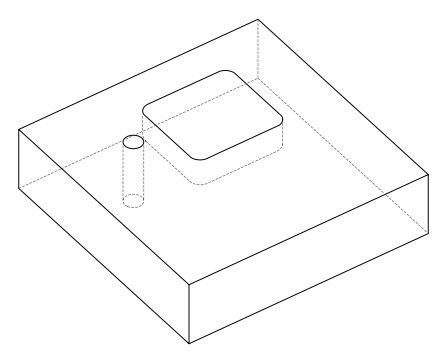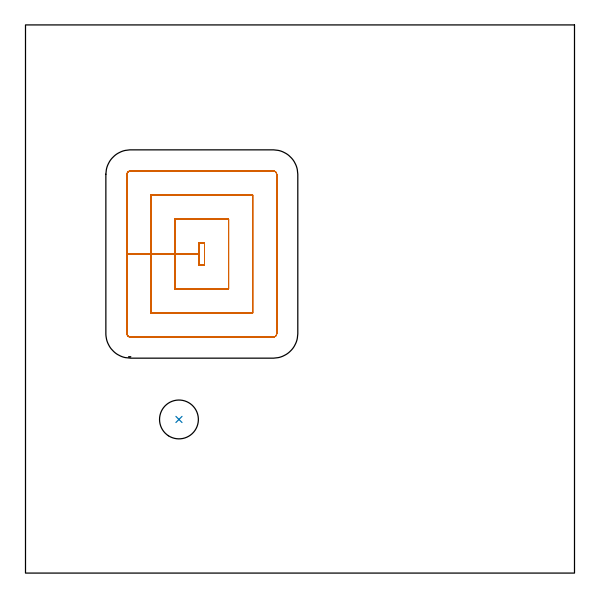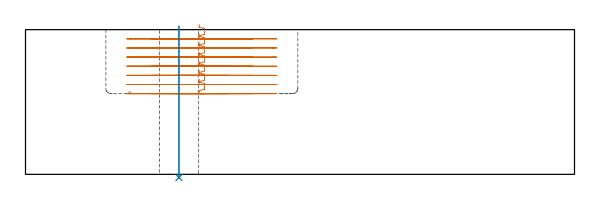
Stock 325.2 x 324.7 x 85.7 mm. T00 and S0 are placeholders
(PLAN: 2 operations, 1 tool changes, 13.2 min)
(1 MILL_RECTANGULAR_POCKET | POCKET_RECTANGULAR_STRAIGHT | NXT0201_007 | Follow Part, ap 6.25, ae 75% | 12.88 min | 523823 mm3)
(2 INDEXABLE_INSERT_DRILL_THROUGH_HOLE_FROM_SOLID | STEP1HOLE | NXT0302_017 | 0.36 min | 35602 mm3)
(TOOL NXT0201_007 | ENDMILL 25mm [R216.25-25050GCK54P 1620] | D25 R3 FL54 Z5)
(TOOL NXT0302_017 | Index. Insert Drill 23mm [880-D2300L25-05] | D23 PA176 FL115 Z2)
(OP 1 MILL_RECTANGULAR_POCKET)
G17 G21 G94 G90
T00 M6
G54
G17 G0 G90 X102.85 Y188.202 S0 M3
G43 Z95.7 H1
Z88.7
G94 G1 Y182.55 Z87.185 F250.
X106.05 Z86.328
Y195.45 Z82.871
X102.85 Z82.014
Y189. Z80.286
Y182.55 F500.
X106.05
Y195.45
X102.85
Y189.
X88.6
Y168.3
X120.3
Y209.7
X88.6
Y189.
X74.35
Y154.05
X134.55
Y223.95
X74.35
Y189.
X60.1
Y141.9
G3 X62.2 Y139.8 R2.1
G1 X146.7
G3 X148.8 Y141.9 R2.1
G1 Y236.1
G3 X146.7 Y238.2 R2.1
G1 X62.2
G3 X60.1 Y236.1 R2.1
G1 Y189.
Y188.
G0 X102.85 Y188.202 Z83.286
G1 Y182.55 Z81.771 F250.
X106.05 Z80.914
Y195.45 Z77.457
X102.85 Z76.6
Y189. Z74.871
Y182.55 F500.
X106.05
Y195.45
X102.85
Y189.
X88.6
Y168.3
X120.3
Y209.7
X88.6
Y189.
X74.35
Y154.05
X134.55
Y223.95
X74.35
Y189.
X60.1
Y141.9
G3 X62.2 Y139.8 R2.1
G1 X146.7
G3 X148.8 Y141.9 R2.1
G1 Y236.1
G3 X146.7 Y238.2 R2.1
G1 X62.2
G3 X60.1 Y236.1 R2.1
G1 Y189.
Y188.
G0 X102.85 Y188.202 Z77.871
G1 Y182.55 Z76.357 F250.
X106.05 Z75.499
Y195.45 Z72.043
X102.85 Z71.185
Y189. Z69.457
Y182.55 F500.
X106.05
Y195.45
X102.85
Y189.
X88.6
Y168.3
X120.3
Y209.7
X88.6
Y189.
X74.35
Y154.05
X134.55
Y223.95
X74.35
Y189.
X60.1
Y141.9
G3 X62.2 Y139.8 R2.1
G1 X146.7
G3 X148.8 Y141.9 R2.1
G1 Y236.1
G3 X146.7 Y238.2 R2.1
G1 X62.2
G3 X60.1 Y236.1 R2.1
G1 Y189.
Y188.
G0 X102.85 Y188.202 Z72.457
G1 Y182.55 Z70.943 F250.
X106.05 Z70.085
Y195.45 Z66.629
X102.85 Z65.771
Y189. Z64.043
Y182.55 F500.
X106.05
Y195.45
X102.85
Y189.
X88.6
Y168.3
X120.3
Y209.7
X88.6
Y189.
X74.35
Y154.05
X134.55
Y223.95
X74.35
Y189.
X60.1
Y141.9
G3 X62.2 Y139.8 R2.1
G1 X146.7
G3 X148.8 Y141.9 R2.1
G1 Y236.1
G3 X146.7 Y238.2 R2.1
G1 X62.2
G3 X60.1 Y236.1 R2.1
G1 Y189.
Y188.
G0 X102.85 Y188.202 Z67.043
G1 Y182.55 Z65.528 F250.
X106.05 Z64.671
Y195.45 Z61.214
X102.85 Z60.357
Y189. Z58.629
Y182.55 F500.
X106.05
Y195.45
X102.85
Y189.
X88.6
Y168.3
X120.3
Y209.7
X88.6
Y189.
X74.35
Y154.05
X134.55
Y223.95
X74.35
Y189.
X60.1
Y141.9
G3 X62.2 Y139.8 R2.1
G1 X146.7
G3 X148.8 Y141.9 R2.1
G1 Y236.1
G3 X146.7 Y238.2 R2.1
G1 X62.2
G3 X60.1 Y236.1 R2.1
G1 Y189.
Y188.
G0 X102.85 Y188.202 Z61.629
G1 Y182.55 Z60.114 F250.
X106.05 Z59.257
Y195.45 Z55.8
X102.85 Z54.943
Y189. Z53.214
Y182.55 F500.
X106.05
Y195.45
X102.85
Y189.
X88.6
Y168.3
X120.3
Y209.7
X88.6
Y189.
X74.35
Y154.05
X134.55
Y223.95
X74.35
Y189.
X60.1
Y141.9
G3 X62.2 Y139.8 R2.1
G1 X146.7
G3 X148.8 Y141.9 R2.1
G1 Y236.1
G3 X146.7 Y238.2 R2.1
G1 X62.2
G3 X60.1 Y236.1 R2.1
G1 Y189.
Y188.
G0 X102.85 Y188.202 Z56.214
G1 Y182.55 Z54.7 F250.
X106.05 Z53.842
Y195.45 Z50.386
X102.85 Z49.528
Y189. Z47.8
Y182.55 F500.
X106.05
Y195.45
X102.85
Y189.
X88.6
Y168.3
X120.3
Y209.7
X88.6
Y189.
X74.35
Y154.05
X134.55
Y223.95
X74.35
Y189.
X60.1
Y141.9
G3 X62.2 Y139.8 R2.1
G1 X146.7
G3 X148.8 Y141.9 R2.1
G1 Y236.1
G3 X146.7 Y238.2 R2.1
G1 X62.2
G3 X60.1 Y236.1 R2.1
G1 Y189.
Y188.
G0 Z95.7
M5
M2
(OP 2 INDEXABLE_INSERT_DRILL_THROUGH_HOLE_FROM_SOLID)
G17 G21 G94 G90
T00 M6
G54
G17 G0 G90 X90.9 Y91. S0 M3
G43 Z95.7 H1
G94 G81 G98 Z-1.902 F250. R87.7
G80
M5
M2
